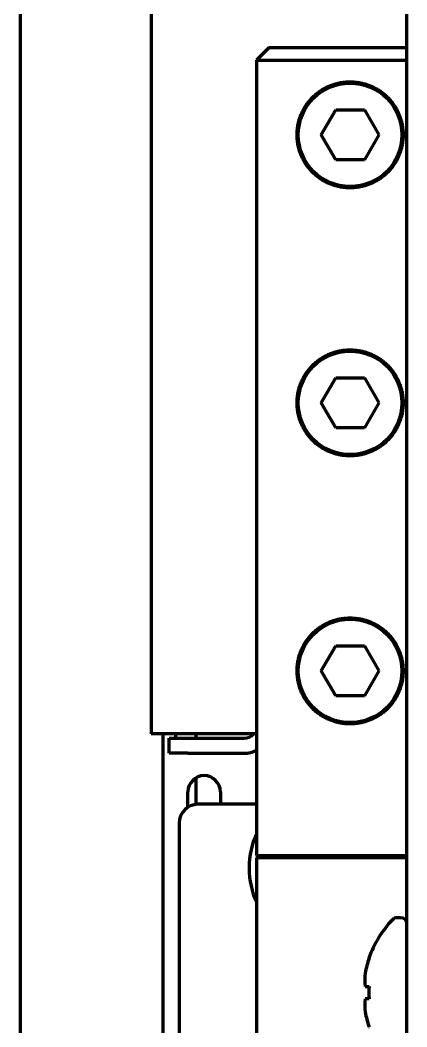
# Model space of a CAD drawing. Header units: inches. Extents: x -3055 to 7244, y 299 to 5591.
# Drawn here: x 5507.2 to 5538.2, y 2387.9 to 2468.6 of the extents above; entities that cross this region are included whole.
import ezdxf

# ---------------------------------------------------------------- set-up
doc = ezdxf.new("R2010")
doc.units = ezdxf.units.IN

msp = doc.modelspace()

# ---------------------------------------------------------------- linework, layer by layer
at = {"linetype": 'Continuous', "lineweight": 70}
for p, q in [((5507.212, 3810.023), (5507.212, 2144.823)), ((5538.212, 2170.627), (5538.212, 3808.627)), ((5517.723, 3758.679), (5517.723, 2411.377)), ((5527.162, 2466.427), (5526.162, 2465.427)), ((5527.162, 2466.427), (5538.212, 2466.427)), ((5526.162, 2465.427), (5538.212, 2465.427)), ((5526.162, 2465.427), (5526.162, 2401.627)), ((5531.353, 2459.427), (5532.508, 2461.427)), ((5532.508, 2461.427), (5534.817, 2461.427)), ((5534.817, 2461.427), (5535.972, 2459.427)), ((5532.508, 2457.427), (5531.353, 2459.427)), ((5535.972, 2459.427), (5534.817, 2457.427)), ((5534.817, 2457.427), (5532.508, 2457.427)), ((5531.353, 2437.927), (5532.508, 2439.927)), ((5532.508, 2439.927), (5534.817, 2439.927)), ((5534.817, 2439.927), (5535.972, 2437.927)), ((5532.508, 2435.927), (5531.353, 2437.927)), ((5535.972, 2437.927), (5534.817, 2435.927)), ((5534.817, 2435.927), (5532.508, 2435.927)), ((5531.353, 2416.427), (5532.508, 2418.427)), ((5532.508, 2418.427), (5534.817, 2418.427)), ((5534.817, 2418.427), (5535.972, 2416.427)), ((5532.508, 2414.427), (5531.353, 2416.427)), ((5535.972, 2416.427), (5534.817, 2414.427)), ((5534.817, 2414.427), (5532.508, 2414.427)), ((5519.523, 2411.377), (5517.723, 2411.377)), ((5518.662, 2411.377), (5518.662, 2241.027)), ((5526.163, 2411.377), (5519.523, 2411.377)), ((5519.662, 2411.377), (5519.662, 2411.027)), ((5521.312, 2411.032), (5521.312, 2411.383)), ((5519.162, 2409.827), (5519.162, 2411.027)), ((5519.162, 2411.027), (5520.662, 2411.027)), ((5520.662, 2411.027), (5525.162, 2411.027)), ((5520.662, 2409.827), (5519.162, 2409.827)), ((5520.662, 2409.827), (5525.162, 2409.827)), ((5521.312, 2405.739), (5521.312, 2407.869)), ((5520.662, 2405.496), (5520.662, 2406.727)), ((5523.262, 2406.727), (5523.262, 2405.727)), ((5526.163, 2405.727), (5521.462, 2405.727)), ((5519.962, 2404.227), (5519.962, 2362.127)), ((5526.162, 2401.627), (5526.262, 2401.527)), ((5526.162, 2401.627), (5533.662, 2401.627)), ((5526.262, 2401.527), (5526.162, 2401.427)), ((5533.662, 2401.627), (5538.213, 2401.627)), ((5526.162, 2401.427), (5526.162, 2381.577)), ((5533.662, 2401.427), (5526.162, 2401.427)), ((5538.213, 2401.427), (5533.662, 2401.427)), ((5537.712, 2396.627), (5537.422, 2396.627)), ((5535.188, 2393.377), (5535.172, 2393.377)), ((5534.873, 2391.127), (5535.188, 2391.127)), ((5535.188, 2390.127), (5534.873, 2390.127)), ((5535.172, 2387.877), (5535.188, 2387.877))]:
    msp.add_line(p, q, dxfattribs=at)
for centre in [(5533.662, 2459.427), (5533.662, 2437.927), (5533.662, 2416.427)]:
    msp.add_circle(centre, 4.15, dxfattribs=at)
for centre, radius, start, end in [((5525.162, 2412.027), 1, 270, 319.455), ((5525.162, 2412.027), 2.2, 270, 297.03656), ((5521.962, 2406.727), 1.3, 0, 180), ((5521.462, 2404.227), 1.5, 90, 180), ((5543.162, 2390.627), 8.45, 136.22534, 161.00754), ((5537.422, 2396.127), 0.5, 90, 136.22534), ((5537.712, 2396.127), 0.5, 0, 90), ((5543.162, 2390.627), 8.435, 160.97292, 169.33784), ((5543.162, 2390.627), 7.99, 176.41219, 183.58782), ((5543.162, 2390.627), 8.435, 190.66216, 199.02708)]:
    msp.add_arc(centre, radius, start, end, dxfattribs=at)
for centre, major_axis, start_param, end_param in [((5543.162, 2391.657), (-8.323, 0), 6.192956, 6.373415), ((5543.162, 2389.597), (8.323, 0), 3.051363, 3.231822)]:
    msp.add_ellipse(centre, major_axis=major_axis, ratio=0.707107, start_param=start_param, end_param=end_param, dxfattribs=at)
for points in [[(5533.662, 2455.177), (5533.564, 2455.177), (5533.367, 2455.184), (5533.071, 2455.215), (5532.777, 2455.267), (5532.484, 2455.34), (5532.194, 2455.435), (5531.906, 2455.553), (5531.623, 2455.694), (5531.348, 2455.858), (5531.081, 2456.046), (5530.826, 2456.256), (5530.586, 2456.488), (5530.366, 2456.738), (5530.166, 2457.004), (5529.99, 2457.28), (5529.838, 2457.563), (5529.711, 2457.851), (5529.609, 2458.139), (5529.528, 2458.427), (5529.469, 2458.714), (5529.431, 2459), (5529.412, 2459.285), (5529.412, 2459.569), (5529.431, 2459.854), (5529.469, 2460.14), (5529.528, 2460.427), (5529.609, 2460.715), (5529.711, 2461.003), (5529.838, 2461.291), (5529.99, 2461.574), (5530.166, 2461.851), (5530.366, 2462.116), (5530.586, 2462.366), (5530.826, 2462.598), (5531.081, 2462.808), (5531.347, 2462.996), (5531.623, 2463.16), (5531.906, 2463.302), (5532.194, 2463.419), (5532.484, 2463.514), (5532.777, 2463.587), (5533.071, 2463.639), (5533.367, 2463.67), (5533.564, 2463.677), (5533.662, 2463.677)], [(5533.662, 2463.677), (5533.761, 2463.677), (5533.958, 2463.67), (5534.254, 2463.639), (5534.547, 2463.587), (5534.841, 2463.514), (5535.131, 2463.419), (5535.419, 2463.302), (5535.702, 2463.16), (5535.977, 2462.996), (5536.244, 2462.808), (5536.499, 2462.598), (5536.739, 2462.366), (5536.959, 2462.116), (5537.159, 2461.851), (5537.335, 2461.574), (5537.486, 2461.291), (5537.613, 2461.003), (5537.716, 2460.715), (5537.797, 2460.427), (5537.856, 2460.14), (5537.894, 2459.854), (5537.913, 2459.569), (5537.913, 2459.285), (5537.894, 2459), (5537.856, 2458.714), (5537.797, 2458.427), (5537.716, 2458.139), (5537.613, 2457.851), (5537.486, 2457.563), (5537.335, 2457.28), (5537.159, 2457.004), (5536.959, 2456.738), (5536.739, 2456.488), (5536.499, 2456.256), (5536.244, 2456.046), (5535.977, 2455.858), (5535.702, 2455.694), (5535.419, 2455.553), (5535.131, 2455.435), (5534.841, 2455.34), (5534.547, 2455.267), (5534.254, 2455.215), (5533.958, 2455.184), (5533.761, 2455.177), (5533.662, 2455.177)], [(5533.662, 2433.677), (5533.564, 2433.677), (5533.367, 2433.684), (5533.071, 2433.715), (5532.777, 2433.767), (5532.484, 2433.84), (5532.194, 2433.935), (5531.906, 2434.053), (5531.623, 2434.194), (5531.348, 2434.358), (5531.081, 2434.546), (5530.826, 2434.756), (5530.586, 2434.988), (5530.366, 2435.238), (5530.166, 2435.504), (5529.99, 2435.78), (5529.838, 2436.063), (5529.711, 2436.351), (5529.609, 2436.639), (5529.528, 2436.927), (5529.469, 2437.214), (5529.431, 2437.5), (5529.412, 2437.785), (5529.412, 2438.069), (5529.431, 2438.354), (5529.469, 2438.64), (5529.528, 2438.927), (5529.609, 2439.215), (5529.711, 2439.503), (5529.838, 2439.791), (5529.99, 2440.074), (5530.166, 2440.351), (5530.366, 2440.616), (5530.586, 2440.866), (5530.826, 2441.098), (5531.081, 2441.308), (5531.347, 2441.496), (5531.623, 2441.66), (5531.906, 2441.802), (5532.194, 2441.919), (5532.484, 2442.014), (5532.777, 2442.087), (5533.071, 2442.139), (5533.367, 2442.17), (5533.564, 2442.177), (5533.662, 2442.177)], [(5533.662, 2442.177), (5533.761, 2442.177), (5533.958, 2442.17), (5534.254, 2442.139), (5534.547, 2442.087), (5534.841, 2442.014), (5535.131, 2441.919), (5535.419, 2441.802), (5535.702, 2441.66), (5535.977, 2441.496), (5536.244, 2441.308), (5536.499, 2441.098), (5536.739, 2440.866), (5536.959, 2440.616), (5537.159, 2440.351), (5537.335, 2440.074), (5537.486, 2439.791), (5537.613, 2439.503), (5537.716, 2439.215), (5537.797, 2438.927), (5537.856, 2438.64), (5537.894, 2438.354), (5537.913, 2438.069), (5537.913, 2437.785), (5537.894, 2437.5), (5537.856, 2437.214), (5537.797, 2436.927), (5537.716, 2436.639), (5537.613, 2436.351), (5537.486, 2436.063), (5537.335, 2435.78), (5537.159, 2435.504), (5536.959, 2435.238), (5536.739, 2434.988), (5536.499, 2434.756), (5536.244, 2434.546), (5535.977, 2434.358), (5535.702, 2434.194), (5535.419, 2434.053), (5535.131, 2433.935), (5534.841, 2433.84), (5534.547, 2433.767), (5534.254, 2433.715), (5533.958, 2433.684), (5533.761, 2433.677), (5533.662, 2433.677)], [(5533.662, 2412.177), (5533.564, 2412.177), (5533.367, 2412.184), (5533.071, 2412.215), (5532.777, 2412.267), (5532.484, 2412.34), (5532.194, 2412.435), (5531.906, 2412.553), (5531.623, 2412.694), (5531.348, 2412.858), (5531.081, 2413.046), (5530.826, 2413.256), (5530.586, 2413.488), (5530.366, 2413.738), (5530.166, 2414.004), (5529.99, 2414.28), (5529.838, 2414.563), (5529.711, 2414.851), (5529.609, 2415.139), (5529.528, 2415.427), (5529.469, 2415.714), (5529.431, 2416), (5529.412, 2416.285), (5529.412, 2416.569), (5529.431, 2416.854), (5529.469, 2417.14), (5529.528, 2417.427), (5529.609, 2417.715), (5529.711, 2418.003), (5529.838, 2418.291), (5529.99, 2418.574), (5530.166, 2418.851), (5530.366, 2419.116), (5530.586, 2419.366), (5530.826, 2419.598), (5531.081, 2419.808), (5531.347, 2419.996), (5531.623, 2420.16), (5531.906, 2420.302), (5532.194, 2420.419), (5532.484, 2420.514), (5532.777, 2420.587), (5533.071, 2420.639), (5533.367, 2420.67), (5533.564, 2420.677), (5533.662, 2420.677)], [(5533.662, 2420.677), (5533.761, 2420.677), (5533.958, 2420.67), (5534.254, 2420.639), (5534.547, 2420.587), (5534.841, 2420.514), (5535.131, 2420.419), (5535.419, 2420.302), (5535.702, 2420.16), (5535.977, 2419.996), (5536.244, 2419.808), (5536.499, 2419.598), (5536.739, 2419.366), (5536.959, 2419.116), (5537.159, 2418.851), (5537.335, 2418.574), (5537.486, 2418.291), (5537.613, 2418.003), (5537.716, 2417.715), (5537.797, 2417.427), (5537.856, 2417.14), (5537.894, 2416.854), (5537.913, 2416.569), (5537.913, 2416.285), (5537.894, 2416), (5537.856, 2415.714), (5537.797, 2415.427), (5537.716, 2415.139), (5537.613, 2414.851), (5537.486, 2414.563), (5537.335, 2414.28), (5537.159, 2414.004), (5536.959, 2413.738), (5536.739, 2413.488), (5536.499, 2413.256), (5536.244, 2413.046), (5535.977, 2412.858), (5535.702, 2412.694), (5535.419, 2412.553), (5535.131, 2412.435), (5534.841, 2412.34), (5534.547, 2412.267), (5534.254, 2412.215), (5533.958, 2412.184), (5533.761, 2412.177), (5533.662, 2412.177)]]:
    msp.add_open_spline(points, degree=3, dxfattribs=at)
msp.add_open_spline([(5526.136, 2403.289), (5525.793, 2402.616), (5525.332, 2400.629), (5525.792, 2398.643), (5526.134, 2397.97)], degree=3, knots=[0, 0, 0, 0, 0.500599, 1, 1, 1, 1], dxfattribs=at)

doc.saveas('drawing.dxf')
